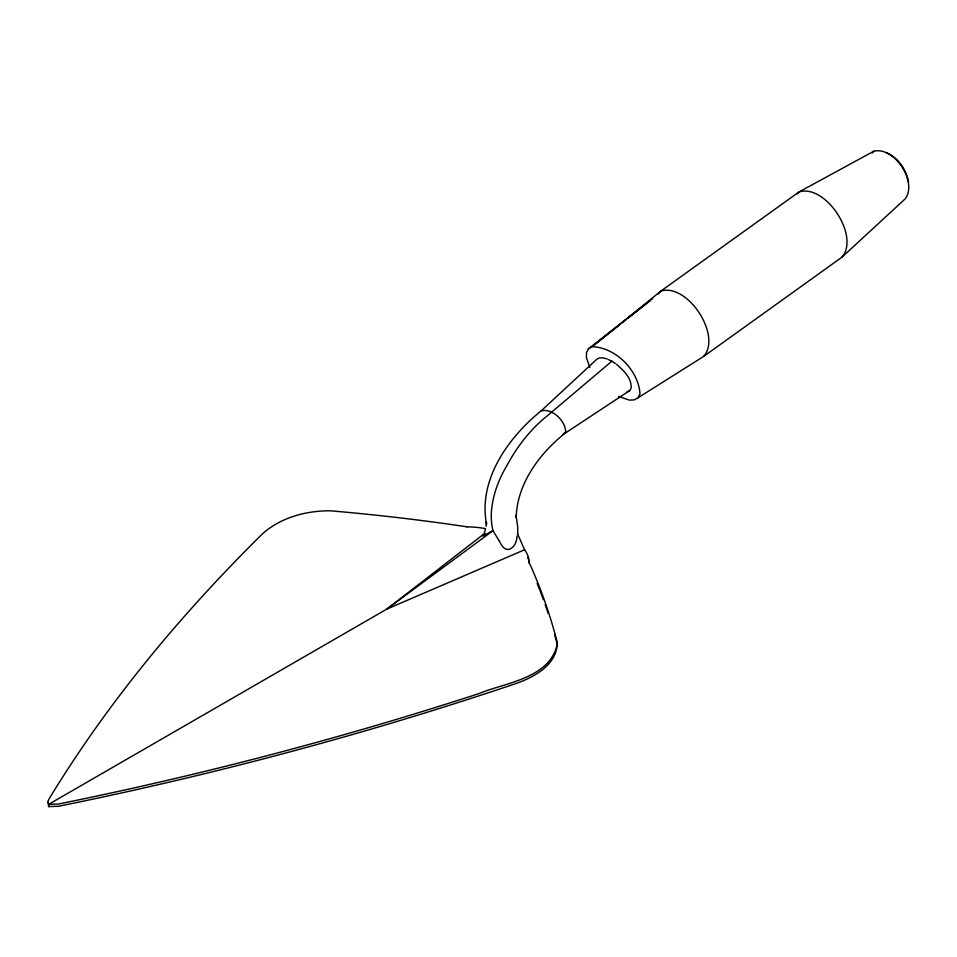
<?xml version="1.0" encoding="UTF-8"?>
<svg xmlns="http://www.w3.org/2000/svg" width="957" height="957" viewBox="0 0 957 957"><rect width="100%" height="100%" fill="white"/><g stroke="black" fill="none" stroke-linecap="round" stroke-linejoin="round"><path stroke-width="1.44" d="M557.094 641.692C558.17 664.194 534.473 676.982 516.182 683.477C366.375 734.043 213.315 774.907 58.365 806.296L48.651 806.595L48.269 802.444M517.749 533.683L517.665 526.434L516.002 515.261L516.182 517.677C516.936 484.122 539.234 453.893 564.606 433.569M516.995 536.076C516.936 541.626 514.292 548.05 508.454 549.509C503.49 549.832 501.372 544.617 499.303 541.124M486.144 526.326L486.395 521.876L486.575 524.292C477.854 480.007 508.215 437.528 541.004 410.972M499.267 541.052L492.987 530.692L482.723 535.932L483.5 535.095M557.01 645.353C548.804 678.728 504.71 682.76 479.074 693.55C341.123 738.457 200.551 775.242 58.365 804.047L48.651 804.347L47.862 801.655L49.178 798.736C108.129 701.792 181.292 614.059 261.883 534.413C280.186 517.546 305.905 510.667 330.368 510.799A1308.662 755.552 0 0 1 467.207 526.852M485.414 529.508L484.278 532.726M652.686 298.584L588.423 348.815L586.509 352.583L586.414 357.762L589.871 367.44M618.677 396.437L629.395 400.146L634.443 399.859L638.056 397.753L639.97 393.985C638.75 370.574 615.602 347.235 592.036 346.709L588.423 348.815M562.848 434.358L565.707 431.906C565.36 420.817 552.476 408.113 541.207 410.828L597.06 359.031L599.596 357.87L603.077 357.858L607.252 358.995M564.678 433.521L629.682 390.576L631.118 388.339C632.015 378.302 623.545 370.359 616.547 364.366M658.249 293.966L660.904 291.048L799.071 191.914L873.932 151.158C894.46 146.445 917.835 181.902 905.202 198.841L841.897 257.23L703.742 356.375L638.056 397.753M797.289 193.852L799.071 191.914C825.628 183.732 860.176 236.152 841.897 257.23M872.21 153.048L873.932 151.158M703.742 356.375C722.009 335.297 687.461 282.877 660.904 291.048L592.036 346.709L620.028 324.519M615.375 363.576L611.846 361.22L547.44 415.697A100.449 57.994 -60 0 0 509.89 460.245L504.483 469.791A70.292 40.577 -60 0 0 491.886 524.986L493.046 531.302M622.361 322.676L625.866 319.901M628.199 318.047L650.365 300.486M484.888 533.216L386.831 609.095L48.651 804.347L48.651 806.595M492.987 530.692L386.831 609.095L524.592 549.761L517.39 533.42M627.146 391.748L629.682 390.576M886.314 152.773C898.312 157.51 906.327 169.796 908.528 182.201M608.401 359.545L611.846 361.22M467.195 526.876A58.664 33.866 0 0 1 485.51 528.659M529.281 562.692A1308.662 755.552 0 0 1 557.07 641.704M524.592 549.761A58.664 33.866 0 0 1 529.245 562.692M527.666 557.417A58.664 33.866 0 0 1 528.336 559.283M528.826 561.161A58.664 33.866 0 0 1 529.125 563.051M537.152 583.435A1308.662 755.552 0 0 1 539.616 589.656M540.095 590.9A1308.662 755.552 0 0 1 543.361 599.632M545.143 604.645A1308.662 755.552 0 0 1 546.447 608.413M546.878 609.669A1308.662 755.552 0 0 1 548.134 613.449M554.677 635.005A1308.662 755.552 0 0 1 557.07 643.953"/></g></svg>
